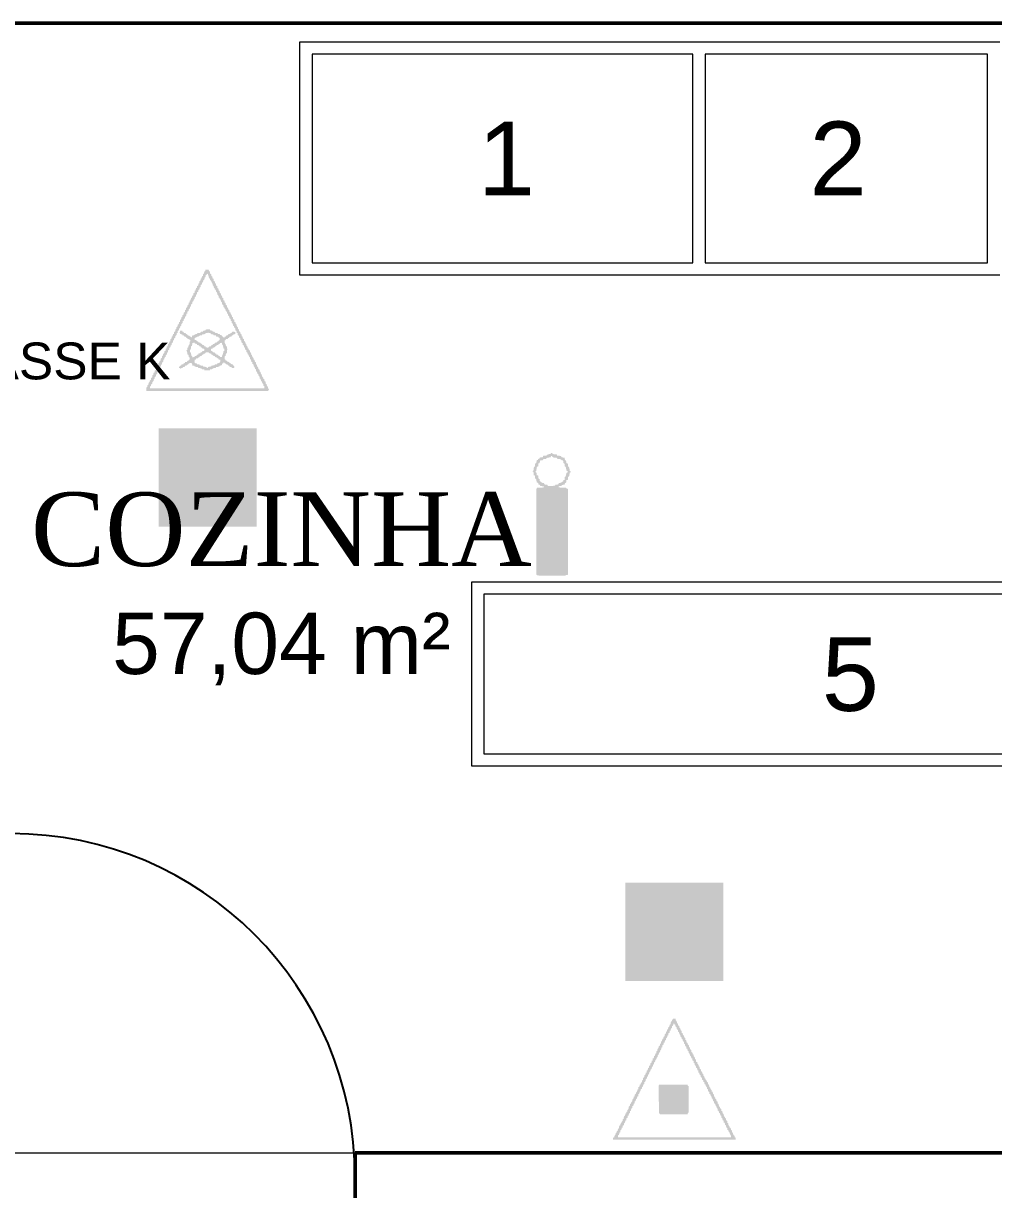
# Model space of a CAD drawing. Header units: metres. Extents: x -1.9 to 50, y -4.7 to 20.4.
# Drawn here: x 5.35 to 9.3, y 11.05 to 15.8 of the extents above; entities that cross this region are included whole.
import ezdxf
from ezdxf.enums import TextEntityAlignment as Align

# ---------------------------------------------------------------- set-up
doc = ezdxf.new("R2010")
doc.units = ezdxf.units.M
doc.header["$LTSCALE"] = 0.1
for name, color, linetype, lineweight in [('AMBIENTES', 8, 'Continuous', 13), ('DIVISORIA', 7, 'Continuous', 18), ('ILUMINACAO', 5, 'Continuous', 25), ('INC_EXT', 1, 'Continuous', 25), ('PAREDE', 7, 'Continuous', 50), ('PORTAS', 7, 'Continuous', 25), ('SINAL_EQUIPAMENTOS', 1, 'Continuous', 25), ('TEXTOS', 7, 'Continuous', 13)]:
    doc.layers.add(name, color=color, linetype=linetype, lineweight=lineweight)
doc.styles.add('COSCIP-AMBIENTE', font='times.ttf')
doc.styles.add('COSCIP-TEXTO', font='arial.ttf')

# ---------------------------------------------------------------- blocks, each defined once
blk = doc.blocks.new('EXTINTOR_PQS_ABC')
h = blk.add_hatch(color=256)
h.dxf.hatch_style = 1
h.paths.add_polyline_path([(-0.0118, 0.4919), (0.0099, 0.4919), (0.0123, 0.4772), (0.0195, 0.4723), (0.0212, 0.4567), (0.0293, 0.4527), (0.0312, 0.438), (0.0394, 0.4331), (0.0421, 0.4184), (0.0491, 0.4136), (0.0512, 0.3989), (0.0586, 0.394), (0.0603, 0.3776), (0.0677, 0.3755), (0.0701, 0.3597), (0.0785, 0.3548), (0.0813, 0.3401), (0.0882, 0.3352), (0.0902, 0.3206), (0.0978, 0.3157), (0.0995, 0.2991), (0.1068, 0.2973), (0.11, 0.2814), (0.1177, 0.2765), (0.1204, 0.2618), (0.1274, 0.2569), (0.1293, 0.2423), (0.1369, 0.2374), (0.1386, 0.221), (0.1469, 0.2178), (0.1493, 0.2031), (0.1558, 0.2), (0.1595, 0.1835), (0.1665, 0.1786), (0.1681, 0.164), (0.1761, 0.1591), (0.1778, 0.1419), (0.1861, 0.1395), (0.1886, 0.1248), (0.1949, 0.1217), (0.1987, 0.1052), (0.2056, 0.1003), (0.2074, 0.0856), (0.2153, 0.0808), (0.2169, 0.0655), (0.2253, 0.0612), (0.2281, 0.0465), (0.2351, 0.0416), (0.2377, 0.0269), (0.2447, 0.022), (0.2463, 0.0068), (0.2536, 0.0042), (0.2561, -0.0065), (0.2621, -0.0098), (0.2659, -0.0229), (0.2732, -0.0256), (0.2757, -0.0426), (0.2823, -0.0465), (0.2854, -0.0627), (0.2928, -0.0706), (0.2952, -0.0822), (0.302, -0.0856), (0.305, -0.1011), (0.3124, -0.1037), (0.3148, -0.1209), (0.3216, -0.1248), (0.324, -0.1395), (0.3334, -0.1517), (0.3344, -0.1603), (0.3415, -0.164), (0.3442, -0.1794), (0.3515, -0.1823), (0.3535, -0.1982), (0.3603, -0.2031), (0.3637, -0.2195), (0.3726, -0.23), (0.3735, -0.2385), (0.3809, -0.2416), (0.3833, -0.2577), (0.3907, -0.2606), (0.3927, -0.2765), (0.3993, -0.2814), (0.4052, -0.3034), (0.4118, -0.3083), (0.4127, -0.3166), (0.42, -0.3199), (0.4225, -0.336), (0.4298, -0.3392), (0.4323, -0.356), (0.4383, -0.3597), (0.4413, -0.3744), (0.4445, -0.3818), (0.451, -0.3866), (0.4518, -0.3949), (0.4592, -0.3977), (0.4613, -0.4136), (0.469, -0.4179), (0.4714, -0.4344), (0.4769, -0.438), (0.4812, -0.4544), (0.4867, -0.4576), (0.4902, -0.4649), (0.491, -0.4731), (0.4983, -0.4756), (0.5, -0.4919), (-0.5, -0.4919), (-0.4976, -0.4748), (-0.4896, -0.4723), (-0.4858, -0.4576), (-0.4799, -0.4527), (-0.4767, -0.438), (-0.4707, -0.4345), (-0.4682, -0.4237), (-0.462, -0.4209), (-0.4585, -0.4042), (-0.4524, -0.4013), (-0.4499, -0.3866), (-0.4462, -0.3785), (-0.4413, -0.3759), (-0.437, -0.3597), (-0.4315, -0.3563), (-0.4291, -0.3455), (-0.4225, -0.3426), (-0.4204, -0.3279), (-0.4138, -0.323), (-0.4108, -0.3083), (-0.4071, -0.2999), (-0.4022, -0.2975), (-0.3982, -0.2814), (-0.3924, -0.278), (-0.3899, -0.2672), (-0.3834, -0.2643), (-0.3813, -0.2496), (-0.3753, -0.2452), (-0.3723, -0.2374), (-0.3704, -0.2218), (-0.363, -0.2185), (-0.3606, -0.2022), (-0.3532, -0.1992), (-0.3508, -0.1878), (-0.3428, -0.1786), (-0.3402, -0.164), (-0.3337, -0.1601), (-0.3312, -0.1432), (-0.3239, -0.1402), (-0.3214, -0.1244), (-0.3141, -0.121), (-0.3096, -0.1052), (-0.3037, -0.1003), (-0.3005, -0.0856), (-0.2945, -0.0818), (-0.2921, -0.0649), (-0.2847, -0.062), (-0.2822, -0.0465), (-0.2749, -0.043), (-0.2739, -0.0343), (-0.2651, -0.0236), (-0.262, -0.0098), (-0.2554, -0.0059), (-0.2536, 0.0122), (-0.2465, 0.0147), (-0.2431, 0.0326), (-0.2357, 0.0343), (-0.2337, 0.0514), (-0.226, 0.0538), (-0.224, 0.071), (-0.217, 0.0734), (-0.2144, 0.0905), (-0.2074, 0.093), (-0.2046, 0.1101), (-0.1965, 0.1126), (-0.1945, 0.1297), (-0.1868, 0.132), (-0.1848, 0.1493), (-0.1779, 0.1517), (-0.1753, 0.1688), (-0.1677, 0.1713), (-0.1648, 0.1891), (-0.1573, 0.1909), (-0.1553, 0.208), (-0.1477, 0.2104), (-0.1457, 0.2276), (-0.1388, 0.23), (-0.1365, 0.2472), (-0.1306, 0.2514), (-0.1257, 0.2686), (-0.1186, 0.2716), (-0.1168, 0.2863), (-0.1093, 0.2912), (-0.1072, 0.3059), (-0.1012, 0.3109), (-0.0963, 0.3277), (-0.0908, 0.3304), (-0.0877, 0.345), (-0.0796, 0.3499), (-0.0777, 0.3646), (-0.0707, 0.3695), (-0.0681, 0.3842), (-0.062, 0.3892), (-0.0571, 0.4059), (-0.0515, 0.4087), (-0.0485, 0.4233), (-0.0404, 0.4282), (-0.0385, 0.4429), (-0.0312, 0.4478), (-0.029, 0.4625), (-0.0254, 0.4698), (-0.0204, 0.473), (-0.018, 0.4841), (-0.0119, 0.487)])
h.paths.add_polyline_path([(-0.0082, 0.4529), (-0.0105, 0.4356), (-0.018, 0.4335), (-0.0201, 0.416), (-0.0278, 0.4126), (-0.0296, 0.3964), (-0.0369, 0.394), (-0.04, 0.3762), (-0.0475, 0.3744), (-0.0495, 0.3573), (-0.0571, 0.3549), (-0.0592, 0.3377), (-0.0663, 0.3352), (-0.0687, 0.3181), (-0.0763, 0.3157), (-0.0787, 0.2985), (-0.0868, 0.2961), (-0.0888, 0.279), (-0.0963, 0.2767), (-0.0983, 0.2594), (-0.1055, 0.2569), (-0.1078, 0.2398), (-0.1136, 0.2374), (-0.1171, 0.2202), (-0.1255, 0.2153), (-0.1272, 0.2007), (-0.1344, 0.1958), (-0.1368, 0.1811), (-0.1429, 0.1762), (-0.1464, 0.1615), (-0.1535, 0.1566), (-0.1575, 0.1402), (-0.1647, 0.137), (-0.1664, 0.1224), (-0.1738, 0.1175), (-0.1759, 0.1028), (-0.1822, 0.0979), (-0.1868, 0.0812), (-0.193, 0.0783), (-0.1955, 0.0636), (-0.2037, 0.0587), (-0.2055, 0.044), (-0.2124, 0.0392), (-0.215, 0.0245), (-0.2213, 0.0196), (-0.2247, 0.0049), (-0.2323, 0), (-0.2358, -0.0192), (-0.2431, -0.0233), (-0.2456, -0.0392), (-0.2532, -0.044), (-0.2554, -0.0612), (-0.2627, -0.063), (-0.2651, -0.0797), (-0.2725, -0.0821), (-0.2768, -0.0979), (-0.2828, -0.1028), (-0.2848, -0.1175), (-0.2921, -0.1217), (-0.2945, -0.1392), (-0.3018, -0.1413), (-0.3043, -0.1575), (-0.3116, -0.1605), (-0.3148, -0.1762), (-0.3219, -0.1811), (-0.3239, -0.1969), (-0.3312, -0.2001), (-0.3337, -0.2176), (-0.341, -0.2196), (-0.3434, -0.2354), (-0.3508, -0.2386), (-0.3531, -0.2569), (-0.3606, -0.2593), (-0.3624, -0.2765), (-0.369, -0.279), (-0.3728, -0.2973), (-0.3792, -0.2985), (-0.3819, -0.3157), (-0.39, -0.3181), (-0.392, -0.3352), (-0.3993, -0.3377), (-0.4015, -0.3548), (-0.408, -0.3573), (-0.412, -0.3756), (-0.4193, -0.3785), (-0.4211, -0.394), (-0.4292, -0.3964), (-0.4311, -0.4136), (-0.4385, -0.416), (-0.4407, -0.4331), (-0.4473, -0.4356), (-0.4511, -0.4539), (-0.4585, -0.4566), (-0.4598, -0.4723), (-0.456, -0.4746), (0.4592, -0.4743), (0.4614, -0.4698), (0.4592, -0.4539), (0.4539, -0.4503), (0.4494, -0.4343), (0.4424, -0.4307), (0.4396, -0.4152), (0.4323, -0.4132), (0.4301, -0.3964), (0.4225, -0.3928), (0.4205, -0.3768), (0.4137, -0.372), (0.4102, -0.3562), (0.4029, -0.3534), (0.4005, -0.3371), (0.3931, -0.3351), (0.3907, -0.3175), (0.3833, -0.3139), (0.3814, -0.2985), (0.3752, -0.2936), (0.3711, -0.2779), (0.3637, -0.275), (0.3613, -0.2587), (0.354, -0.2568), (0.3515, -0.2391), (0.3442, -0.235), (0.3422, -0.2202), (0.3354, -0.2153), (0.3319, -0.1998), (0.3246, -0.1976), (0.3221, -0.1805), (0.3148, -0.1785), (0.3124, -0.1609), (0.305, -0.1567), (0.3031, -0.1419), (0.296, -0.137), (0.2928, -0.1215), (0.2854, -0.1193), (0.283, -0.1022), (0.2757, -0.1002), (0.2735, -0.0832), (0.2667, -0.0783), (0.2634, -0.0623), (0.2571, -0.0587), (0.2536, -0.0433), (0.2463, -0.0414), (0.2441, -0.0245), (0.2365, -0.0218), (0.2341, -0.007), (0.2263, -0.0049), (0.2243, 0.0122), (0.2162, 0.0147), (0.2132, 0.0318), (0.2062, 0.0343), (0.2031, 0.0514), (0.1966, 0.0538), (0.1942, 0.071), (0.1871, 0.0734), (0.1851, 0.0905), (0.1778, 0.092), (0.174, 0.1101), (0.1671, 0.1126), (0.1639, 0.1297), (0.1575, 0.1321), (0.1558, 0.149), (0.148, 0.1517), (0.1459, 0.1688), (0.1378, 0.1713), (0.136, 0.186), (0.1279, 0.1909), (0.1247, 0.208), (0.1183, 0.2104), (0.1166, 0.2267), (0.1087, 0.23), (0.1062, 0.2472), (0.0986, 0.2496), (0.0968, 0.2643), (0.0888, 0.2692), (0.0858, 0.2863), (0.0792, 0.2888), (0.0775, 0.3059), (0.0701, 0.3076), (0.0677, 0.3244), (0.0594, 0.3279), (0.0575, 0.3426), (0.0496, 0.3475), (0.0465, 0.3646), (0.0401, 0.3671), (0.0383, 0.3837), (0.0303, 0.3866), (0.0285, 0.4019), (0.0212, 0.4049), (0.017, 0.4233), (0.0105, 0.4258), (0.0077, 0.4429), (0.0016, 0.4442), (-0.0009, 0.4533)], flags=16)
h.paths.add_polyline_path([(-0.1254, -0.044), (0.1082, -0.044), (0.1093, -0.0523), (0.1152, -0.0563), (0.116, -0.0661), (0.116, -0.2643), (0.1147, -0.2741), (0.1082, -0.279), (0.1069, -0.2863), (-0.1134, -0.2869), (-0.1169, -0.2863), (-0.1183, -0.2811), (-0.1257, -0.2787), (-0.1272, -0.0563)])
blk = doc.blocks.new('PICTO_E-5')
at = {"true_color": 0xd42c14}
h = blk.add_hatch(color=7, dxfattribs=at)
h.dxf.hatch_style = 1
h.paths.add_polyline_path([(-0.5, -0.5), (0.5, -0.5), (0.5, 0.5), (-0.5, 0.5)])
at = {"true_color": 0xececbc}
h = blk.add_hatch(color=7, dxfattribs=at)
h.dxf.hatch_style = 1
h.paths.add_polyline_path([(-0.4998, 0.4994), (0.4994, 0.4998), (0.4998, -0.4994), (-0.4994, -0.4998)])
h.paths.add_polyline_path([(-0.4364, 0.4382), (-0.4383, 0.4352), (-0.4376, -0.4375), (0.4376, -0.4375), (0.4376, 0.4374)], flags=16)
h.paths.add_polyline_path([(-0.0315, 0.3903), (0.0303, 0.3907), (0.0331, 0.3891), (0.0342, 0.377), (0.0655, 0.3764), (0.0958, 0.3572), (0.0993, 0.3515), (0.0991, 0.3394), (0.0958, 0.3334), (0.0688, 0.3152), (0.0497, 0.3143), (0.0418, 0.3091), (0.0383, 0.3006), (0.0384, 0.2509), (0.0412, 0.249), (0.0722, 0.2485), (0.0873, 0.2454), (0.1018, 0.2382), (0.1212, 0.2191), (0.1285, 0.2061), (0.1296, 0.1976), (0.1323, 0.1927), (0.1329, -0.3879), (0.1309, -0.3909), (-0.1297, -0.391), (-0.1327, -0.3891), (-0.1325, 0.1915), (-0.1243, 0.2145), (-0.1129, 0.2291), (-0.1018, 0.2382), (-0.0873, 0.2452), (-0.0721, 0.2485), (-0.0388, 0.2501), (-0.0384, 0.3018), (-0.0424, 0.3101), (-0.0509, 0.3145), (-0.08, 0.3146), (-0.0873, 0.3103), (-0.1758, 0.2445), (-0.1794, 0.2352), (-0.1801, 0.2121), (-0.183, 0.2093), (-0.2036, 0.2093), (-0.2066, 0.2109), (-0.2018, 0.2836), (-0.1976, 0.2919), (-0.1861, 0.303), (-0.0973, 0.3661), (-0.0909, 0.3726), (-0.0352, 0.373), (-0.0326, 0.3758), (-0.0332, 0.3879)])
blk = doc.blocks.new('PONTO_ILUMINACAO_EMERGENCIA')
h = blk.add_hatch(color=256)
h.dxf.hatch_style = 1
h.paths.add_polyline_path([(-0.0047, 0.5), (0.005, 0.5), (0.0072, 0.4942), (0.0188, 0.4904), (0.0421, 0.4884), (0.0459, 0.4797), (0.077, 0.4757), (0.082, 0.4651), (0.1053, 0.4622), (0.1097, 0.4419), (0.1184, 0.439), (0.1206, 0.4179), (0.1322, 0.4157), (0.1344, 0.3924), (0.1414, 0.3866), (0.1452, 0.3779), (0.1484, 0.3547), (0.1556, 0.3518), (0.1555, 0.3425), (0.1487, 0.3401), (0.1431, 0.3111), (0.1346, 0.3052), (0.1326, 0.282), (0.121, 0.2791), (0.1187, 0.2587), (0.1089, 0.2558), (0.1078, 0.2442), (0.0857, 0.239), (0.0799, 0.2315), (0.0595, 0.2297), (0.0579, 0.2268), (0.0584, 0.221), (0.0624, 0.2194), (0.1177, 0.2184), (0.1206, 0.212), (0.1322, 0.2087), (0.1335, 0.2035), (0.1336, -0.4883), (0.1322, -0.4929), (0.1206, -0.4939), (0.1067, -0.4999), (-0.1032, -0.5), (-0.1043, -0.497), (-0.1178, -0.4952), (-0.1228, -0.4912), (-0.1228, 0.2064), (-0.118, 0.218), (-0.0713, 0.2192), (-0.0621, 0.221), (-0.0601, 0.2268), (-0.0916, 0.2329), (-0.0961, 0.2413), (-0.1076, 0.2442), (-0.1083, 0.2558), (-0.1207, 0.2614), (-0.1253, 0.2878), (-0.1335, 0.2936), (-0.1358, 0.3169), (-0.1445, 0.3198), (-0.1468, 0.3416), (-0.1498, 0.3457), (-0.1556, 0.3459), (-0.1556, 0.3488), (-0.1498, 0.3495), (-0.1476, 0.3547), (-0.1454, 0.3779), (-0.1421, 0.3866), (-0.1346, 0.3924), (-0.1329, 0.4157), (-0.1236, 0.4201), (-0.1207, 0.4412), (-0.112, 0.4429), (-0.109, 0.4506), (-0.0988, 0.4564), (-0.0945, 0.4634), (-0.0713, 0.4655), (-0.0684, 0.4771), (-0.0451, 0.479), (-0.0364, 0.4826), (-0.0306, 0.4897), (-0.0073, 0.4925)])
h.paths.add_polyline_path([(-0.0044, 0.4758), (-0.0073, 0.465), (-0.0322, 0.4622), (-0.0396, 0.4593), (-0.0451, 0.4522), (-0.0684, 0.4496), (-0.0713, 0.4416), (-0.093, 0.439), (-0.0971, 0.4186), (-0.1062, 0.4157), (-0.1091, 0.3906), (-0.1178, 0.3896), (-0.1191, 0.3866), (-0.125, 0.3547), (-0.1294, 0.353), (-0.1305, 0.3459), (-0.1226, 0.3401), (-0.1207, 0.3194), (-0.109, 0.3169), (-0.1067, 0.2936), (-0.0981, 0.2878), (-0.0945, 0.2686), (-0.0858, 0.2668), (-0.08, 0.2579), (-0.0623, 0.2558), (-0.0579, 0.2442), (-0.0335, 0.2416), (-0.0306, 0.2325), (0.0014, 0.2301), (0.0276, 0.2355), (0.0334, 0.2424), (0.056, 0.2442), (0.0585, 0.2558), (0.0799, 0.2583), (0.0857, 0.2664), (0.0944, 0.2682), (0.0974, 0.2791), (0.106, 0.2817), (0.108, 0.3052), (0.1149, 0.3082), (0.1218, 0.3372), (0.1322, 0.343), (0.1324, 0.3488), (0.1293, 0.3539), (0.1206, 0.3567), (0.1184, 0.3779), (0.1148, 0.3876), (0.1076, 0.3924), (0.105, 0.4157), (0.0967, 0.4186), (0.0944, 0.4391), (0.0828, 0.4404), (0.077, 0.4487), (0.0453, 0.4535), (0.0421, 0.4615), (0.0188, 0.4634), (0.0078, 0.468), (0.0043, 0.4762)], flags=16)
blk = doc.blocks.new('EXTINTOR_AP')
h = blk.add_hatch(color=256)
h.dxf.hatch_style = 1
h.paths.add_polyline_path([(-0.0177, 0.4935), (0.0088, 0.4935), (0.0108, 0.481), (0.0182, 0.4787), (0.0206, 0.4608), (0.028, 0.4584), (0.0305, 0.4412), (0.038, 0.4393), (0.0404, 0.4221), (0.0481, 0.4196), (0.0502, 0.4021), (0.0576, 0.3999), (0.0597, 0.3827), (0.0674, 0.3795), (0.0699, 0.3624), (0.0775, 0.3606), (0.0797, 0.3433), (0.0874, 0.3409), (0.0896, 0.3233), (0.0969, 0.3203), (0.0994, 0.3031), (0.1068, 0.3011), (0.1092, 0.2839), (0.1169, 0.2818), (0.1192, 0.2646), (0.1268, 0.2621), (0.1289, 0.2446), (0.1363, 0.2423), (0.1388, 0.2245), (0.1462, 0.2226), (0.1486, 0.2053), (0.1564, 0.2031), (0.1585, 0.1858), (0.1659, 0.1837), (0.1683, 0.1685), (0.1764, 0.1637), (0.1782, 0.1476), (0.1866, 0.144), (0.1891, 0.1292), (0.1954, 0.1261), (0.1992, 0.1095), (0.2062, 0.1046), (0.2078, 0.0898), (0.2159, 0.0849), (0.2175, 0.0691), (0.226, 0.0652), (0.2286, 0.0505), (0.2348, 0.0474), (0.2386, 0.0308), (0.2455, 0.0258), (0.2472, 0.0111), (0.2553, 0.0062), (0.2569, -0.0094), (0.2654, -0.0135), (0.268, -0.0283), (0.2753, -0.0332), (0.2777, -0.048), (0.2849, -0.0529), (0.2865, -0.0677), (0.2947, -0.0726), (0.2963, -0.0874), (0.3048, -0.0923), (0.3077, -0.1071), (0.3146, -0.112), (0.3171, -0.1268), (0.3243, -0.1317), (0.3258, -0.1466), (0.3332, -0.1496), (0.3357, -0.16), (0.3429, -0.1637), (0.3455, -0.1793), (0.3529, -0.1822), (0.3554, -0.1993), (0.3607, -0.2031), (0.3652, -0.2194), (0.3701, -0.2225), (0.3741, -0.2301), (0.3751, -0.2387), (0.3824, -0.2418), (0.3849, -0.2579), (0.3923, -0.2607), (0.3947, -0.2779), (0.4011, -0.2818), (0.404, -0.2966), (0.4108, -0.3015), (0.4144, -0.3173), (0.4218, -0.3204), (0.4243, -0.3367), (0.4317, -0.3399), (0.4337, -0.3556), (0.4395, -0.3606), (0.444, -0.377), (0.4514, -0.3842), (0.4538, -0.3961), (0.4612, -0.3986), (0.4637, -0.4154), (0.471, -0.4184), (0.4735, -0.4356), (0.4795, -0.4393), (0.4834, -0.4555), (0.4899, -0.459), (0.4932, -0.4748), (0.5, -0.4787), (0.4992, -0.4836), (0.4937, -0.4861), (0.4931, -0.4935), (-0.5, -0.4935), (-0.4994, -0.4664), (-0.4913, -0.4623), (-0.4897, -0.4467), (-0.4836, -0.4443), (-0.48, -0.427), (-0.4725, -0.4221), (-0.4701, -0.4073), (-0.4618, -0.4045), (-0.4599, -0.3876), (-0.4519, -0.3844), (-0.4503, -0.368), (-0.4429, -0.363), (-0.4406, -0.3483), (-0.4331, -0.3433), (-0.4298, -0.3274), (-0.4224, -0.3253), (-0.4206, -0.3089), (-0.4125, -0.3041), (-0.4109, -0.2892), (-0.4036, -0.2843), (-0.4002, -0.2678), (-0.3935, -0.2646), (-0.3913, -0.2498), (-0.383, -0.2474), (-0.3812, -0.2301), (-0.3732, -0.2253), (-0.3715, -0.2104), (-0.3642, -0.2055), (-0.3619, -0.1907), (-0.3537, -0.1858), (-0.351, -0.17), (-0.3436, -0.1686), (-0.3418, -0.1514), (-0.3341, -0.1464), (-0.3322, -0.1317), (-0.3261, -0.1292), (-0.3215, -0.1104), (-0.3144, -0.1071), (-0.3124, -0.0923), (-0.3042, -0.0894), (-0.3025, -0.0726), (-0.2948, -0.0677), (-0.2929, -0.0529), (-0.2856, -0.048), (-0.2821, -0.0318), (-0.2747, -0.0294), (-0.2729, -0.0135), (-0.2648, -0.0111), (-0.2631, 0.0062), (-0.2554, 0.0111), (-0.2535, 0.0258), (-0.246, 0.0308), (-0.2427, 0.0469), (-0.2353, 0.05), (-0.2329, 0.0663), (-0.2255, 0.0689), (-0.2238, 0.0849), (-0.2163, 0.0898), (-0.2141, 0.1046), (-0.2067, 0.1095), (-0.2043, 0.1243), (-0.1959, 0.1273), (-0.1941, 0.144), (-0.1861, 0.1466), (-0.1843, 0.1637), (-0.1779, 0.1661), (-0.1748, 0.1834), (-0.167, 0.1883), (-0.1648, 0.2031), (-0.1566, 0.2062), (-0.1547, 0.2227), (-0.1467, 0.227), (-0.1451, 0.2424), (-0.1388, 0.2449), (-0.1354, 0.2621), (-0.1277, 0.267), (-0.1254, 0.2818), (-0.1172, 0.2843), (-0.1153, 0.3015), (-0.1073, 0.3057), (-0.1057, 0.3212), (-0.0981, 0.3261), (-0.095, 0.3424), (-0.0878, 0.3458), (-0.0859, 0.3606), (-0.0777, 0.363), (-0.0759, 0.3803), (-0.0691, 0.3827), (-0.0663, 0.3999), (-0.06, 0.4024), (-0.0557, 0.4211), (-0.0486, 0.4246), (-0.0465, 0.4393), (-0.0384, 0.4418), (-0.0366, 0.459), (-0.03, 0.4615), (-0.027, 0.4787), (-0.0208, 0.4812)])
h.paths.add_polyline_path([(-0.0064, 0.4602), (-0.0089, 0.4505), (-0.0163, 0.4484), (-0.0179, 0.4319), (-0.024, 0.4295), (-0.0276, 0.4123), (-0.035, 0.4073), (-0.0374, 0.3926), (-0.0458, 0.3881), (-0.0476, 0.3729), (-0.0557, 0.3687), (-0.0572, 0.3532), (-0.0645, 0.3483), (-0.068, 0.3317), (-0.0745, 0.3286), (-0.0768, 0.3138), (-0.0852, 0.3109), (-0.087, 0.2941), (-0.095, 0.2905), (-0.0966, 0.2744), (-0.1039, 0.2695), (-0.1073, 0.253), (-0.114, 0.2498), (-0.1163, 0.235), (-0.1246, 0.2316), (-0.1264, 0.2154), (-0.1343, 0.2104), (-0.136, 0.1957), (-0.1432, 0.1907), (-0.1467, 0.1743), (-0.1536, 0.1711), (-0.1557, 0.1563), (-0.1639, 0.1537), (-0.1658, 0.1366), (-0.1728, 0.1341), (-0.1754, 0.1169), (-0.1827, 0.112), (-0.185, 0.0972), (-0.1932, 0.0923), (-0.1959, 0.0764), (-0.2033, 0.0744), (-0.2051, 0.0578), (-0.2128, 0.0529), (-0.2147, 0.0381), (-0.2221, 0.0332), (-0.2245, 0.0185), (-0.2326, 0.0135), (-0.2353, -0.0024), (-0.2427, -0.0042), (-0.2444, -0.0209), (-0.252, -0.0258), (-0.2541, -0.0406), (-0.2616, -0.0455), (-0.2638, -0.0603), (-0.2722, -0.0644), (-0.2747, -0.0809), (-0.2821, -0.0826), (-0.2838, -0.0997), (-0.2913, -0.1046), (-0.2934, -0.1194), (-0.3011, -0.1243), (-0.3033, -0.1391), (-0.3116, -0.1435), (-0.3134, -0.1587), (-0.3215, -0.1624), (-0.3231, -0.1784), (-0.3293, -0.1809), (-0.3328, -0.1981), (-0.3404, -0.2031), (-0.3427, -0.2178), (-0.3507, -0.2203), (-0.3529, -0.2375), (-0.3608, -0.2406), (-0.3625, -0.2572), (-0.3688, -0.2597), (-0.3722, -0.2769), (-0.3799, -0.2818), (-0.3821, -0.2966), (-0.3904, -0.2998), (-0.3923, -0.3163), (-0.4002, -0.3209), (-0.4018, -0.336), (-0.4092, -0.3409), (-0.4115, -0.3556), (-0.4194, -0.3606), (-0.4224, -0.3764), (-0.4298, -0.3779), (-0.4316, -0.395), (-0.4396, -0.3991), (-0.4412, -0.4147), (-0.4488, -0.4196), (-0.4509, -0.4344), (-0.4592, -0.4393), (-0.4618, -0.4551), (-0.4691, -0.4567), (-0.4695, -0.4738), (0.4618, -0.4738), (0.4612, -0.4555), (0.4549, -0.4516), (0.4514, -0.4354), (0.4449, -0.4319), (0.4415, -0.4164), (0.4341, -0.4142), (0.432, -0.3975), (0.4243, -0.3933), (0.4223, -0.3778), (0.4155, -0.3729), (0.412, -0.3569), (0.4046, -0.3532), (0.4021, -0.3378), (0.3947, -0.3358), (0.3923, -0.3181), (0.3849, -0.3145), (0.3829, -0.299), (0.3759, -0.2941), (0.3726, -0.2782), (0.3652, -0.2748), (0.3628, -0.2591), (0.3554, -0.257), (0.3532, -0.24), (0.3459, -0.235), (0.3431, -0.219), (0.3369, -0.2154), (0.3332, -0.1994), (0.3258, -0.1968), (0.3234, -0.1804), (0.316, -0.1783), (0.3135, -0.1609), (0.3057, -0.1587), (0.3037, -0.1415), (0.2958, -0.1391), (0.2937, -0.1218), (0.2856, -0.1194), (0.2837, -0.1046), (0.2758, -0.0997), (0.2732, -0.0825), (0.2663, -0.08), (0.2643, -0.0628), (0.2563, -0.0603), (0.2545, -0.0443), (0.2462, -0.0406), (0.243, -0.0234), (0.2365, -0.0209), (0.234, -0.0037), (0.2269, -0.0012), (0.2249, 0.016), (0.2169, 0.0185), (0.2151, 0.0339), (0.2077, 0.0369), (0.2037, 0.0554), (0.1971, 0.0578), (0.1947, 0.0751), (0.1875, 0.0775), (0.1856, 0.0948), (0.1774, 0.0972), (0.1747, 0.1144), (0.1683, 0.1157), (0.1643, 0.1341), (0.1578, 0.1366), (0.1554, 0.1538), (0.1486, 0.1553), (0.1444, 0.1711), (0.1388, 0.1736), (0.1363, 0.1848), (0.1301, 0.1883), (0.1265, 0.2044), (0.1216, 0.2066), (0.1178, 0.2154), (0.1148, 0.2301), (0.1092, 0.2329), (0.1048, 0.2498), (0.0979, 0.2547), (0.0969, 0.2635), (0.0906, 0.267), (0.0871, 0.2833), (0.0822, 0.2867), (0.0785, 0.2941), (0.0762, 0.3089), (0.0687, 0.3138), (0.0682, 0.3212), (0.0649, 0.3288), (0.0585, 0.3335), (0.0576, 0.3422), (0.0509, 0.3458), (0.0483, 0.3606), (0.0424, 0.3655), (0.0361, 0.3876), (0.0292, 0.3926), (0.0287, 0.3999), (0.0192, 0.4123), (0.0182, 0.4209), (0.0116, 0.4246), (0.0016, 0.459)], flags=16)
h.paths.add_polyline_path([(-0.0103, 0.0062), (0.0182, 0.0068), (0.0206, -0.0004), (0.0388, -0.0037), (0.0403, -0.0111), (0.0576, -0.0132), (0.06, -0.0207), (0.0773, -0.0223), (0.0822, -0.0286), (0.0969, -0.0319), (0.1023, -0.0381), (0.1166, -0.042), (0.1191, -0.0516), (0.1265, -0.054), (0.1298, -0.0603), (0.1363, -0.0589), (0.1388, -0.0518), (0.1476, -0.0505), (0.1511, -0.0435), (0.1659, -0.0386), (0.1683, -0.032), (0.1831, -0.0285), (0.188, -0.0217), (0.1955, -0.0209), (0.1979, -0.013), (0.2126, -0.0119), (0.2249, -0.0142), (0.2244, -0.0308), (0.2077, -0.0353), (0.2069, -0.0406), (0.1966, -0.0431), (0.1947, -0.0505), (0.1782, -0.053), (0.1757, -0.0611), (0.1668, -0.0628), (0.1634, -0.0699), (0.1485, -0.0726), (0.1469, -0.08), (0.1388, -0.0814), (0.1371, -0.0849), (0.1404, -0.1071), (0.147, -0.112), (0.1486, -0.1292), (0.1564, -0.1317), (0.1595, -0.1538), (0.156, -0.1871), (0.1486, -0.1902), (0.1462, -0.2092), (0.1388, -0.2121), (0.1376, -0.2375), (0.1462, -0.2395), (0.148, -0.2474), (0.156, -0.2484), (0.1609, -0.2551), (0.1757, -0.259), (0.1782, -0.2674), (0.1855, -0.2679), (0.1905, -0.2745), (0.2052, -0.2791), (0.2071, -0.2867), (0.2151, -0.2878), (0.2172, -0.3015), (0.2151, -0.308), (0.1979, -0.3076), (0.1929, -0.3), (0.1782, -0.2968), (0.1761, -0.2892), (0.1683, -0.2884), (0.1634, -0.2801), (0.1486, -0.277), (0.1471, -0.2695), (0.1388, -0.2684), (0.1353, -0.2621), (0.1314, -0.261), (0.1265, -0.2684), (0.1204, -0.2695), (0.1142, -0.2854), (0.098, -0.2892), (0.0945, -0.2949), (0.0871, -0.2976), (0.0695, -0.299), (0.0649, -0.3063), (0.0428, -0.3095), (0.0392, -0.3163), (0.0204, -0.3187), (0.0182, -0.3261), (0.0083, -0.3278), (-0.0261, -0.3263), (-0.0286, -0.3185), (-0.0458, -0.3172), (-0.0507, -0.3108), (-0.0753, -0.3066), (-0.0803, -0.2999), (-0.1049, -0.2967), (-0.1073, -0.2897), (-0.1246, -0.2871), (-0.1277, -0.2695), (-0.1393, -0.2664), (-0.1541, -0.2693), (-0.1566, -0.2777), (-0.1656, -0.2793), (-0.1689, -0.286), (-0.1836, -0.2897), (-0.1851, -0.2966), (-0.2009, -0.3004), (-0.2037, -0.3064), (-0.2147, -0.3089), (-0.2181, -0.314), (-0.2249, -0.3089), (-0.2329, -0.3079), (-0.2329, -0.2973), (-0.2275, -0.2966), (-0.223, -0.2877), (-0.215, -0.2867), (-0.2134, -0.2793), (-0.1984, -0.2762), (-0.1954, -0.2695), (-0.1851, -0.267), (-0.1834, -0.2597), (-0.1686, -0.2572), (-0.1656, -0.2498), (-0.1551, -0.2474), (-0.1537, -0.2424), (-0.1458, -0.2375), (-0.1476, -0.2203), (-0.1543, -0.2178), (-0.1566, -0.1997), (-0.1639, -0.1975), (-0.1658, -0.1809), (-0.1738, -0.1637), (-0.1664, -0.1594), (-0.1645, -0.1415), (-0.1576, -0.1391), (-0.1553, -0.1218), (-0.1492, -0.1171), (-0.1465, -0.1095), (-0.1451, -0.0923), (-0.1387, -0.0874), (-0.1393, -0.0838), (-0.1461, -0.08), (-0.1467, -0.0744), (-0.1639, -0.0701), (-0.1656, -0.0628), (-0.1738, -0.0616), (-0.1763, -0.0548), (-0.191, -0.0489), (-0.1943, -0.0431), (-0.205, -0.0406), (-0.2078, -0.0332), (-0.223, -0.0306), (-0.2275, -0.0185), (-0.2244, -0.0037), (-0.2076, -0.0037), (-0.2048, -0.0111), (-0.1952, -0.0135), (-0.1939, -0.0209), (-0.1787, -0.0242), (-0.1754, -0.0308), (-0.1654, -0.0332), (-0.1639, -0.0404), (-0.1492, -0.045), (-0.1461, -0.0505), (-0.1351, -0.0529), (-0.1332, -0.0578), (-0.1295, -0.0584), (-0.1246, -0.0426), (-0.1073, -0.0389), (-0.1049, -0.0325), (-0.0872, -0.0308), (-0.083, -0.0234), (-0.06, -0.0209), (-0.0557, -0.013), (-0.038, -0.0111), (-0.036, -0.0036), (-0.0178, -0.0012), (-0.0163, 0.0037)])
h.paths.add_polyline_path([(-0.0163, -0.1808), (-0.0187, -0.1889), (-0.0335, -0.1916), (-0.0362, -0.1981), (-0.0464, -0.2006), (-0.0483, -0.2086), (-0.063, -0.2114), (-0.068, -0.2192), (-0.0761, -0.2203), (-0.0778, -0.2277), (-0.094, -0.2301), (-0.0959, -0.2375), (-0.1057, -0.24), (-0.1073, -0.2547), (-0.1052, -0.267), (-0.0901, -0.2701), (-0.0852, -0.2775), (-0.068, -0.2787), (-0.063, -0.2861), (-0.0384, -0.2891), (-0.036, -0.2949), (-0.0113, -0.299), (-0.0064, -0.3061), (-0.0015, -0.3065), (0.0023, -0.304), (0.0034, -0.299), (0.028, -0.2944), (0.0305, -0.2889), (0.0551, -0.2848), (0.06, -0.2781), (0.0756, -0.2769), (0.0797, -0.2688), (0.0969, -0.2667), (0.0978, -0.2597), (0.1043, -0.2538), (0.1043, -0.2407), (0.0896, -0.2381), (0.0872, -0.2301), (0.0797, -0.2294), (0.0751, -0.2227), (0.0674, -0.2194), (0.06, -0.2188), (0.0576, -0.2109), (0.0428, -0.2057), (0.0379, -0.1995), (0.0305, -0.1988), (0.0283, -0.1907), (0.0133, -0.187), (0.0083, -0.1801)], flags=16)
h.paths.add_polyline_path([(0.0059, -0.0201), (-0.0163, -0.0231), (-0.0195, -0.0308), (-0.0433, -0.034), (-0.0483, -0.0414), (-0.0664, -0.0431), (-0.0704, -0.0497), (-0.0852, -0.0523), (-0.0901, -0.0579), (-0.1049, -0.0622), (-0.1049, -0.078), (-0.0898, -0.0825), (-0.0867, -0.0898), (-0.0763, -0.0923), (-0.0753, -0.0981), (-0.0588, -0.1021), (-0.0566, -0.1095), (-0.0483, -0.1107), (-0.0458, -0.1176), (-0.0301, -0.1218), (-0.0274, -0.1292), (-0.0172, -0.1317), (-0.0163, -0.1376), (-0.004, -0.1411), (0.0083, -0.1399), (0.0133, -0.1321), (0.028, -0.1294), (0.0305, -0.1209), (0.0393, -0.1194), (0.0428, -0.1123), (0.0578, -0.1095), (0.0595, -0.1021), (0.0748, -0.0988), (0.0777, -0.0923), (0.0877, -0.0898), (0.0896, -0.0819), (0.0983, -0.08), (0.0982, -0.0628), (0.0888, -0.0603), (0.0872, -0.0529), (0.0699, -0.0506), (0.0674, -0.0427), (0.0502, -0.0413), (0.0477, -0.0355), (0.0305, -0.0319), (0.0256, -0.0256)], flags=16)
h.paths.add_polyline_path([(-0.1073, -0.1014), (-0.1246, -0.1033), (-0.127, -0.1268), (-0.1344, -0.1311), (-0.1377, -0.1563), (-0.1443, -0.1601), (-0.1449, -0.1661), (-0.1443, -0.1784), (-0.1369, -0.1821), (-0.132, -0.2078), (-0.127, -0.209), (-0.1246, -0.2191), (-0.1196, -0.2198), (-0.1071, -0.2178), (-0.1049, -0.2098), (-0.0901, -0.2073), (-0.0852, -0.1989), (-0.0774, -0.1981), (-0.0753, -0.1899), (-0.0606, -0.1868), (-0.0557, -0.1796), (-0.0474, -0.1784), (-0.0455, -0.1711), (-0.0306, -0.1686), (-0.0283, -0.1661), (-0.0279, -0.1538), (-0.0286, -0.1514), (-0.0433, -0.148), (-0.0483, -0.1406), (-0.0557, -0.14), (-0.0581, -0.1319), (-0.0655, -0.1311), (-0.0704, -0.123), (-0.0858, -0.1194), (-0.0876, -0.112), (-0.1024, -0.108)], flags=16)
h.paths.add_polyline_path([(0.1168, -0.1021), (0.1007, -0.1046), (0.0969, -0.111), (0.0889, -0.112), (0.0871, -0.1194), (0.0723, -0.1221), (0.0674, -0.1307), (0.0593, -0.1317), (0.0576, -0.1392), (0.0403, -0.143), (0.0394, -0.1489), (0.0289, -0.1514), (0.0261, -0.1563), (0.0292, -0.1686), (0.0395, -0.1711), (0.0424, -0.1784), (0.0576, -0.1808), (0.0591, -0.1883), (0.0691, -0.1907), (0.0714, -0.1981), (0.086, -0.2006), (0.0883, -0.208), (0.0986, -0.2104), (0.1019, -0.2172), (0.1142, -0.2184), (0.1166, -0.2177), (0.1191, -0.199), (0.1249, -0.1957), (0.1286, -0.1711), (0.1354, -0.1686), (0.1366, -0.1538), (0.1363, -0.1511), (0.1289, -0.1474), (0.124, -0.1227), (0.1187, -0.1194)], flags=16)

msp = doc.modelspace()

# ---------------------------------------------------------------- linework, layer by layer
at = {"layer": 'AMBIENTES'}
msp.add_lwpolyline([(12.6, 11.2), (12.6, 15.8), (0.2, 15.8), (0.2, 11.2)], close=True, dxfattribs=at)
at = {"layer": 'DIVISORIA'}
for p, q in [((6.475, 15.25), (6.475, 15.725)), ((6.475, 15.725), (6.875, 15.725)), ((6.875, 15.725), (7.275, 15.725)), ((7.275, 15.725), (7.675, 15.725)), ((7.675, 15.725), (8.075, 15.725)), ((8.075, 15.725), (8.125, 15.725)), ((8.125, 15.725), (8.5083, 15.725)), ((8.5083, 15.725), (8.8917, 15.725)), ((8.8917, 15.725), (9.275, 15.725)), ((9.275, 15.725), (9.325, 15.725)), ((6.9125, 15.675), (6.525, 15.675)), ((6.525, 15.675), (6.525, 15.25)), ((7.3, 15.675), (6.9125, 15.675)), ((7.6875, 15.675), (7.3, 15.675)), ((8.075, 15.675), (7.6875, 15.675)), ((8.075, 15.25), (8.075, 15.675)), ((8.125, 15.675), (8.125, 15.25)), ((8.5083, 15.675), (8.125, 15.675)), ((8.8917, 15.675), (8.5083, 15.675)), ((9.275, 15.675), (8.8917, 15.675)), ((9.275, 15.25), (9.275, 15.675)), ((6.475, 14.775), (6.475, 15.25)), ((6.525, 15.25), (6.525, 14.825)), ((8.075, 14.825), (8.075, 15.25)), ((8.125, 15.25), (8.125, 14.825)), ((9.275, 14.825), (9.275, 15.25)), ((6.525, 14.825), (6.9125, 14.825)), ((6.9125, 14.825), (7.3, 14.825)), ((7.3, 14.825), (7.6875, 14.825)), ((7.6875, 14.825), (8.075, 14.825)), ((8.125, 14.825), (8.5083, 14.825)), ((8.5083, 14.825), (8.8917, 14.825)), ((8.8917, 14.825), (9.275, 14.825)), ((6.875, 14.775), (6.475, 14.775)), ((7.275, 14.775), (6.875, 14.775)), ((7.675, 14.775), (7.275, 14.775)), ((8.075, 14.775), (7.675, 14.775)), ((8.125, 14.775), (8.075, 14.775)), ((8.5083, 14.775), (8.125, 14.775)), ((8.8917, 14.775), (8.5083, 14.775)), ((9.275, 14.775), (8.8917, 14.775)), ((9.325, 14.775), (9.275, 14.775)), ((7.175, 13.15), (7.175, 13.525)), ((7.175, 13.525), (7.6393, 13.525)), ((7.6393, 13.525), (8.1036, 13.525)), ((8.1036, 13.525), (8.5679, 13.525)), ((8.5679, 13.525), (9.0321, 13.525)), ((9.0321, 13.525), (9.4964, 13.525)), ((7.675, 13.475), (7.225, 13.475)), ((7.225, 13.475), (7.225, 13.15)), ((8.125, 13.475), (7.675, 13.475)), ((8.575, 13.475), (8.125, 13.475)), ((9.025, 13.475), (8.575, 13.475)), ((9.475, 13.475), (9.025, 13.475)), ((7.175, 12.775), (7.175, 13.15)), ((7.225, 13.15), (7.225, 12.825)), ((7.225, 12.825), (7.675, 12.825)), ((7.675, 12.825), (8.125, 12.825)), ((8.125, 12.825), (8.575, 12.825)), ((8.575, 12.825), (9.025, 12.825)), ((9.025, 12.825), (9.475, 12.825)), ((7.6393, 12.775), (7.175, 12.775)), ((8.1036, 12.775), (7.6393, 12.775)), ((8.5679, 12.775), (8.1036, 12.775)), ((9.0321, 12.775), (8.5679, 12.775)), ((9.4964, 12.775), (9.0321, 12.775))]:
    msp.add_line(p, q, dxfattribs=at)
at = {"layer": 'PAREDE'}
for p, q in [((5.4158, 15.8), (4.9368, 15.8)), ((5.8947, 15.8), (5.4158, 15.8)), ((6.3737, 15.8), (5.8947, 15.8)), ((6.8526, 15.8), (6.3737, 15.8)), ((7.3316, 15.8), (6.8526, 15.8)), ((7.8105, 15.8), (7.3316, 15.8)), ((8.2895, 15.8), (7.8105, 15.8)), ((8.7684, 15.8), (8.2895, 15.8)), ((9.2474, 15.8), (8.7684, 15.8)), ((9.7263, 15.8), (9.2474, 15.8)), ((6.7, 11), (6.7, 11.2)), ((6.7, 11.2), (7.1917, 11.2)), ((7.1917, 11.2), (7.6833, 11.2)), ((7.6833, 11.2), (8.175, 11.2)), ((8.175, 11.2), (8.6667, 11.2)), ((8.6667, 11.2), (9.1583, 11.2)), ((9.1583, 11.2), (9.65, 11.2))]:
    msp.add_line(p, q, dxfattribs=at)
at = {"layer": 'PORTAS'}
msp.add_arc((5.3, 11.1), 1.4, 0, 90, dxfattribs=at)

# ---------------------------------------------------------------- block references
at = {"layer": 'ILUMINACAO', "xscale": 0.5, "yscale": 0.5, "zscale": 0.5}
msp.add_blockref('PONTO_ILUMINACAO_EMERGENCIA', (7.5, 13.8), dxfattribs=at)
at = {"layer": 'INC_EXT', "xscale": 0.5, "yscale": 0.5, "zscale": 0.5}
for name, p in [('EXTINTOR_AP', (6.1, 14.55)), ('EXTINTOR_PQS_ABC', (8, 11.5))]:
    msp.add_blockref(name, p, dxfattribs=at)
at = {"layer": 'SINAL_EQUIPAMENTOS', "xscale": 0.4, "yscale": 0.4, "zscale": 0.4}
for p in [(6.1, 13.95), (8, 12.1)]:
    msp.add_blockref('PICTO_E-5', p, dxfattribs=at)

# ---------------------------------------------------------------- texts
at = {"layer": 'TEXTOS', "style": 'COSCIP-TEXTO'}
for s, height, p in [('1', 0.3, (7.2, 15.1)), ('2', 0.3, (8.55, 15.1)), ('EXT. CLASSE K', 0.15, (4.4, 14.35)), ('5', 0.3, (8.6, 13))]:
    msp.add_text(s, height=height, dxfattribs=at).set_placement(p)
at = {"layer": 'TEXTOS'}
for s, height, style, p in [('COZINHA', 0.3, 'COSCIP-AMBIENTE', (6.4, 13.74)), ('57,04 m²', 0.25, 'COSCIP-TEXTO', (6.4, 13.275))]:
    msp.add_text(s, height=height, dxfattribs=dict(at, style=style)).set_placement(p, align=Align.MIDDLE_CENTER)

doc.saveas('drawing.dxf')
